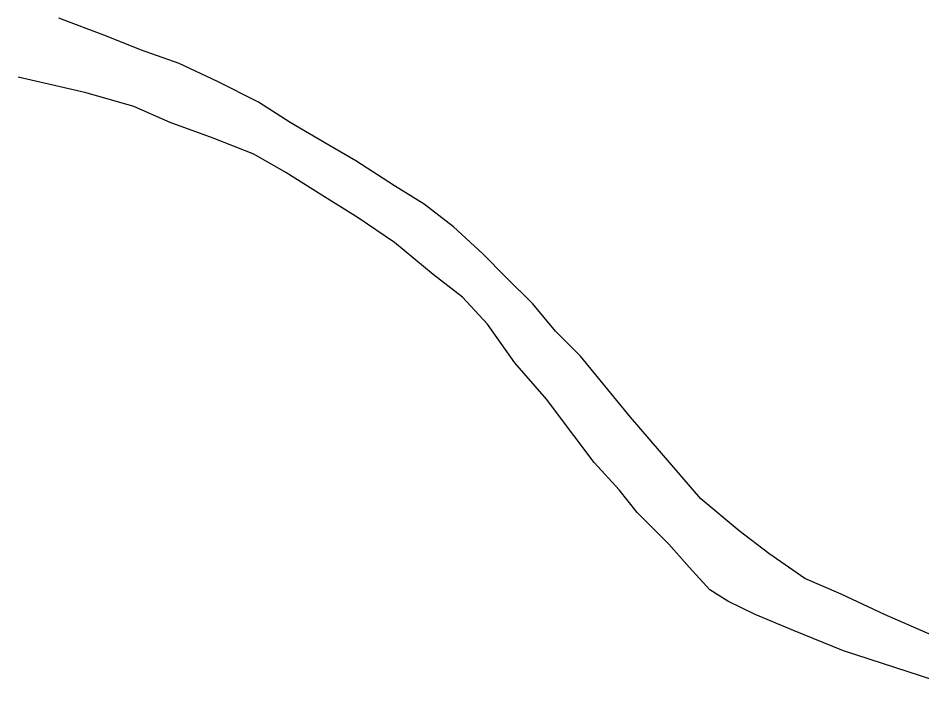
# Model space of a CAD drawing. Header units: millimetres. Extents: x 583 to 26013, y 350 to 21391.
# Drawn here: x 5663.72 to 5703.62, y 12020.4 to 12050.9 of the extents above; entities that cross this region are included whole.
import ezdxf

# ---------------------------------------------------------------- set-up
doc = ezdxf.new("R2010")
doc.units = ezdxf.units.MM
doc.layers.add('105-QUADRAS_ESTRADAS', color=80, linetype='Continuous')

msp = doc.modelspace()

# ---------------------------------------------------------------- linework, layer by layer
at = {"layer": '105-QUADRAS_ESTRADAS', "color": 0, "linetype": 'Continuous'}
for p, q in [((5667.61551, 12050.10241), (5665.51551, 12050.90241)), ((5669.11551, 12049.50241), (5667.61551, 12050.10241)), ((5670.81551, 12048.90241), (5669.11551, 12049.50241)), ((5672.51551, 12048.10241), (5670.81551, 12048.90241)), ((5666.71551, 12047.60241), (5663.71551, 12048.30241)), ((5674.31551, 12047.20241), (5672.51551, 12048.10241)), ((5668.81551, 12047.00241), (5666.71551, 12047.60241)), ((5675.71551, 12046.30241), (5674.31551, 12047.20241)), ((5670.41551, 12046.30241), (5668.81551, 12047.00241)), ((5672.31551, 12045.60241), (5670.41551, 12046.30241)), ((5677.41551, 12045.30241), (5675.71551, 12046.30241)), ((5674.11551, 12044.90241), (5672.31551, 12045.60241)), ((5678.61551, 12044.60241), (5677.41551, 12045.30241)), ((5675.51551, 12044.10241), (5674.11551, 12044.90241)), ((5680.31551, 12043.50241), (5678.61551, 12044.60241)), ((5677.11551, 12043.10241), (5675.51551, 12044.10241)), ((5681.61551, 12042.70241), (5680.31551, 12043.50241)), ((5678.71551, 12042.10241), (5677.11551, 12043.10241)), ((5682.91551, 12041.70241), (5681.61551, 12042.70241)), ((5680.31551, 12041.00241), (5678.71551, 12042.10241)), ((5684.21551, 12040.50241), (5682.91551, 12041.70241)), ((5682.01551, 12039.60241), (5680.31551, 12041.00241)), ((5685.21551, 12039.50241), (5684.21551, 12040.50241)), ((5683.31551, 12038.60241), (5682.01551, 12039.60241)), ((5686.41551, 12038.30241), (5685.21551, 12039.50241)), ((5684.41551, 12037.40241), (5683.31551, 12038.60241)), ((5687.41551, 12037.10241), (5686.41551, 12038.30241)), ((5685.61551, 12035.70241), (5684.41551, 12037.40241)), ((5688.51551, 12036.00241), (5687.41551, 12037.10241)), ((5690.71551, 12033.30241), (5688.51551, 12036.00241)), ((5687.01551, 12034.10241), (5685.61551, 12035.70241)), ((5688.21551, 12032.50241), (5687.01551, 12034.10241)), ((5693.81551, 12029.70241), (5690.71551, 12033.30241)), ((5689.11551, 12031.30241), (5688.21551, 12032.50241)), ((5690.21551, 12030.10241), (5689.11551, 12031.30241)), ((5691.01551, 12029.10241), (5690.21551, 12030.10241)), ((5695.51551, 12028.30241), (5693.81551, 12029.70241)), ((5692.41551, 12027.70241), (5691.01551, 12029.10241)), ((5696.81551, 12027.30241), (5695.51551, 12028.30241)), ((5693.31551, 12026.70241), (5692.41551, 12027.70241)), ((5698.41551, 12026.20241), (5696.81551, 12027.30241)), ((5694.21551, 12025.70241), (5693.31551, 12026.70241)), ((5700.01551, 12025.50241), (5698.41551, 12026.20241)), ((5695.01551, 12025.20241), (5694.21551, 12025.70241)), ((5701.91551, 12024.60241), (5700.01551, 12025.50241)), ((5696.21551, 12024.60241), (5695.01551, 12025.20241)), ((5697.91551, 12023.90241), (5696.21551, 12024.60241)), ((5704.01551, 12023.70241), (5701.91551, 12024.60241)), ((5700.11551, 12023.00241), (5697.91551, 12023.90241)), ((5703.51551, 12021.90241), (5700.11551, 12023.00241)), ((5708.11551, 12020.40241), (5703.51551, 12021.90241))]:
    msp.add_line(p, q, dxfattribs=at)

doc.saveas('drawing.dxf')
